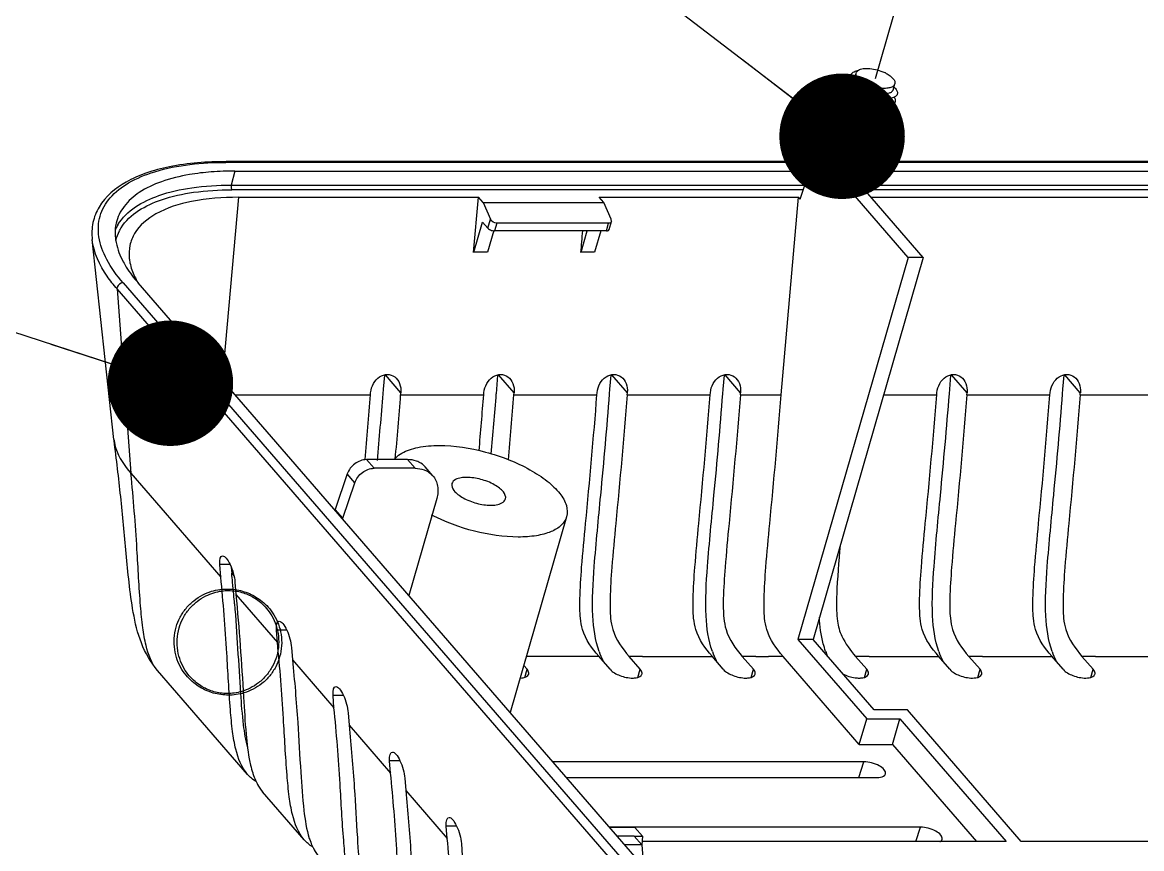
# Model space of a CAD drawing. Header units: millimetres. Extents: x -1 to 407, y -1 to 283.
# Drawn here: x 142.43 to 158.48, y 95.66 to 107.51 of the extents above; entities that cross this region are included whole.
import ezdxf

# ---------------------------------------------------------------- set-up
doc = ezdxf.new("R2010")
doc.units = ezdxf.units.MM
doc.header["$LTSCALE"] = 23.1
doc.linetypes.add('DASHED', pattern=[0.2, 0.1, -0.1])
doc.layers.get('0').update_dxf_attribs({"linetype": 'CONTINUOUS'})
for name, color, linetype in [('002-CHASSIS', 7, 'CONTINUOUS'), ('03_ALL_AXES', 7, 'CONTINUOUS'), ('20_ALL_FEATURES', 7, 'CONTINUOUS')]:
    doc.layers.add(name, color=color, linetype=linetype)
doc.styles.get("Standard").update_dxf_attribs({"font": 'txt', "width": 0.6})
doc.dimstyles.get("Standard").update_dxf_attribs({"dimtxt": 2.5, "dimasz": 1.8, "dimexe": 0.05, "dimexo": 0.0625, "dimtad": 1, "dimzin": 0, "dimdsep": 46, "dimtxsty": 'Standard', "dimcen": 0.09, "dimadec": 0, "dimazin": 0, "dimtol": 1, "dimtp": 0.01, "dimtm": 0.01, "dimtfac": 1, "dimtofl": 0, "dimtmove": 0, "dimatfit": 3, "dimfxl": 1, "dimtolj": 1, "dimtzin": 0, "dimarcsym": 0})

msp = doc.modelspace()

# ---------------------------------------------------------------- linework, layer by layer
at = {"color": 4, "linetype": 'DASHED'}
msp.add_line((154.667, 106.706), (158.419, 119.703), dxfattribs=at)
at = {"color": 6, "linetype": 'Continuous'}
for points, knots in [([(144.639, 98.836), (144.653, 98.885), (144.691, 98.98), (144.777, 99.11), (144.888, 99.219), (145.013, 99.3), (145.141, 99.352), (145.259, 99.378), (145.335, 99.383), (145.371, 99.383)], [0, 0, 0, 0, 0.15477, 0.312314, 0.472509, 0.628884, 0.767614, 0.891041, 1, 1, 1, 1]), ([(144.681, 98.824), (144.696, 98.873), (144.735, 98.97), (144.823, 99.101), (144.934, 99.207), (145.055, 99.284), (145.175, 99.332), (145.286, 99.356), (145.357, 99.361), (145.39, 99.361)], [0, 0, 0, 0, 0.161866, 0.326869, 0.492235, 0.643269, 0.776746, 0.895509, 1, 1, 1, 1]), ([(145.371, 99.383), (145.408, 99.383), (145.482, 99.378), (145.589, 99.355), (145.69, 99.319), (145.785, 99.27), (145.876, 99.205), (145.965, 99.121), (146.046, 99.012), (146.111, 98.879), (146.149, 98.728), (146.156, 98.568), (146.138, 98.46), (146.122, 98.408)], [0, 0, 0, 0, 0.078004, 0.155009, 0.229862, 0.303372, 0.379052, 0.463676, 0.559716, 0.664882, 0.773012, 0.884692, 1, 1, 1, 1]), ([(145.39, 99.361), (145.423, 99.361), (145.488, 99.356), (145.581, 99.337), (145.667, 99.306), (145.751, 99.264), (145.835, 99.207), (145.919, 99.128), (145.999, 99.025), (146.065, 98.895), (146.105, 98.745), (146.114, 98.583), (146.095, 98.474), (146.08, 98.42)], [0, 0, 0, 0, 0.074012, 0.14324, 0.209879, 0.277744, 0.351205, 0.436262, 0.532034, 0.641043, 0.756468, 0.876199, 1, 1, 1, 1]), ([(145.39, 97.861), (145.353, 97.861), (145.279, 97.866), (145.172, 97.889), (145.071, 97.925), (144.976, 97.974), (144.885, 98.039), (144.797, 98.123), (144.715, 98.232), (144.65, 98.365), (144.612, 98.516), (144.605, 98.676), (144.624, 98.784), (144.639, 98.836)], [0, 0, 0, 0, 0.078004, 0.155009, 0.229862, 0.303372, 0.379052, 0.463676, 0.559716, 0.664882, 0.773012, 0.884692, 1, 1, 1, 1]), ([(145.371, 97.883), (145.338, 97.883), (145.273, 97.888), (145.181, 97.907), (145.094, 97.938), (145.01, 97.98), (144.926, 98.037), (144.842, 98.116), (144.762, 98.219), (144.697, 98.349), (144.656, 98.499), (144.647, 98.661), (144.666, 98.77), (144.681, 98.824)], [0, 0, 0, 0, 0.074012, 0.14324, 0.209879, 0.277744, 0.351205, 0.436262, 0.532034, 0.641043, 0.756468, 0.876199, 1, 1, 1, 1]), ([(146.08, 98.42), (146.066, 98.371), (146.026, 98.274), (145.938, 98.143), (145.827, 98.037), (145.706, 97.96), (145.586, 97.912), (145.475, 97.888), (145.404, 97.883), (145.371, 97.883)], [0, 0, 0, 0, 0.161866, 0.326869, 0.492235, 0.643269, 0.776746, 0.895509, 1, 1, 1, 1]), ([(146.122, 98.408), (146.108, 98.359), (146.07, 98.264), (145.984, 98.134), (145.874, 98.025), (145.748, 97.944), (145.621, 97.892), (145.502, 97.866), (145.426, 97.861), (145.39, 97.861)], [0, 0, 0, 0, 0.15477, 0.312314, 0.472509, 0.628884, 0.767614, 0.891041, 1, 1, 1, 1])]:
    msp.add_open_spline(points, degree=3, knots=knots, dxfattribs=at)
at = {"layer": '002-CHASSIS', "color": 7, "linetype": 'Continuous'}
for p, q in [((153.768, 105.512), (145.354, 105.512)), ((145.354, 105.512), (145.372, 105.502)), ((153.764, 105.502), (145.372, 105.502)), ((153.587, 104.974), (153.747, 105.468)), ((153.852, 105.582), (154.069, 105.582)), ((154.131, 105.548), (153.915, 105.548)), ((155.135, 104.139), (153.915, 105.548)), ((155.352, 104.139), (154.131, 105.548)), ((160.264, 105.512), (154.163, 105.512)), ((160.259, 105.502), (154.171, 105.502)), ((145.48, 105.378), (145.428, 105.175)), ((145.48, 105.378), (153.718, 105.378)), ((154.279, 105.378), (160.213, 105.378)), ((145.428, 105.175), (153.652, 105.175)), ((154.455, 105.175), (160.147, 105.175)), ((145.531, 105.001), (145.3, 102.38)), ((153.631, 105.109), (145.438, 105.109)), ((145.531, 105.001), (148.973, 105.001)), ((148.904, 104.208), (148.973, 105.001)), ((149.04, 104.924), (148.973, 105.001)), ((150.706, 105.001), (153.563, 105.001)), ((150.772, 104.924), (150.706, 105.001)), ((153.314, 102.168), (153.563, 105.001)), ((153.587, 104.974), (153.563, 105.001)), ((160.126, 105.109), (154.512, 105.109)), ((154.605, 105.001), (160.059, 105.001)), ((149.04, 104.924), (150.772, 104.924)), ((149.04, 104.924), (149.145, 104.688)), ((150.877, 104.688), (150.772, 104.924)), ((148.907, 104.212), (149.032, 104.645)), ((149.108, 104.558), (149.032, 104.645)), ((149.108, 104.558), (149.145, 104.688)), ((150.847, 104.537), (150.881, 104.655)), ((150.881, 104.655), (150.877, 104.688)), ((149.192, 104.524), (149.102, 104.212)), ((149.236, 104.628), (149.205, 104.52)), ((150.807, 104.52), (149.205, 104.52)), ((150.838, 104.628), (149.236, 104.628)), ((150.444, 104.212), (150.533, 104.52)), ((150.728, 104.52), (150.639, 104.212)), ((150.807, 104.52), (150.838, 104.628)), ((143.746, 101.526), (143.435, 104.394)), ((149.102, 104.212), (148.907, 104.212)), ((150.639, 104.212), (150.444, 104.212)), ((155.135, 104.139), (153.554, 98.661)), ((155.352, 104.139), (153.771, 98.661)), ((155.352, 104.139), (155.135, 104.139)), ((143.791, 103.688), (143.99, 101.043)), ((162.388, 82.213), (143.791, 103.688)), ((143.877, 103.775), (162.475, 82.3)), ((162.689, 82.3), (144.092, 103.775)), ((147.611, 102.249), (147.629, 102.451)), ((147.86, 102.198), (147.639, 102.453)), ((149.235, 102.249), (149.253, 102.451)), ((149.484, 102.198), (149.263, 102.453)), ((150.859, 102.249), (150.876, 102.451)), ((151.108, 102.198), (150.887, 102.453)), ((152.482, 102.249), (152.5, 102.451)), ((152.732, 102.198), (152.511, 102.453)), ((155.73, 102.249), (155.748, 102.451)), ((155.979, 102.198), (155.758, 102.453)), ((157.354, 102.249), (157.372, 102.451)), ((157.603, 102.198), (157.382, 102.453)), ((147.606, 102.183), (147.611, 102.249)), ((149.23, 102.183), (149.235, 102.249)), ((150.854, 102.183), (150.859, 102.249)), ((152.477, 102.183), (152.482, 102.249)), ((155.725, 102.183), (155.73, 102.249)), ((157.349, 102.183), (157.354, 102.249)), ((145.483, 102.168), (147.425, 102.168)), ((147.425, 102.168), (147.427, 102.198)), ((147.858, 102.168), (147.86, 102.198)), ((147.858, 102.168), (149.048, 102.168)), ((149.048, 102.168), (149.051, 102.198)), ((149.481, 102.168), (149.484, 102.198)), ((149.481, 102.168), (150.672, 102.168)), ((150.672, 102.168), (150.675, 102.198)), ((151.105, 102.168), (151.108, 102.198)), ((151.105, 102.168), (152.296, 102.168)), ((152.296, 102.168), (152.299, 102.198)), ((152.729, 102.168), (152.732, 102.198)), ((152.729, 102.168), (153.314, 102.168)), ((154.783, 102.168), (155.544, 102.168)), ((155.544, 102.168), (155.546, 102.198)), ((155.977, 102.168), (155.979, 102.198)), ((155.977, 102.168), (157.167, 102.168)), ((157.167, 102.168), (157.17, 102.198)), ((157.6, 102.168), (157.603, 102.198)), ((157.6, 102.168), (158.791, 102.168)), ((143.746, 101.526), (143.748, 101.512)), ((147.958, 101.239), (147.368, 101.239)), ((147.368, 101.239), (147.476, 101.114)), ((148.066, 101.114), (147.476, 101.114)), ((148.066, 101.114), (147.958, 101.239)), ((148.319, 101.008), (148.211, 101.133)), ((143.99, 101.043), (145.278, 99.555)), ((147.092, 101.033), (146.918, 100.524)), ((147.2, 100.908), (147.092, 101.033)), ((147.027, 100.399), (147.2, 100.908)), ((148.375, 100.681), (147.974, 99.292)), ((146.918, 100.524), (146.907, 100.524)), ((146.918, 100.524), (147.027, 100.399)), ((147.027, 100.399), (147.015, 100.399)), ((150.238, 100.42), (149.427, 97.613)), ((145.411, 99.733), (145.265, 99.733)), ((145.278, 99.555), (145.265, 99.733)), ((145.429, 99.695), (145.435, 99.609)), ((145.435, 99.609), (145.466, 99.573)), ((145.481, 99.483), (145.494, 99.305)), ((145.494, 99.305), (146.09, 98.618)), ((146.223, 98.795), (146.076, 98.795)), ((146.09, 98.618), (146.076, 98.795)), ((146.293, 98.545), (146.306, 98.368)), ((153.771, 98.661), (153.554, 98.661)), ((153.554, 98.661), (154.54, 97.523)), ((154.648, 97.648), (153.771, 98.661)), ((150.699, 98.417), (149.659, 98.417)), ((150.861, 98.231), (150.699, 98.418)), ((151.327, 98.417), (151.132, 98.417)), ((151.294, 98.231), (151.132, 98.417)), ((151.327, 98.417), (152.323, 98.417)), ((152.484, 98.231), (152.322, 98.418)), ((152.951, 98.417), (152.756, 98.417)), ((152.917, 98.231), (152.756, 98.417)), ((153.341, 98.417), (153.13, 98.417)), ((154.434, 97.155), (153.34, 98.417)), ((154.574, 98.417), (154.38, 98.417)), ((154.541, 98.231), (154.38, 98.417)), ((154.574, 98.417), (155.57, 98.417)), ((155.732, 98.231), (155.57, 98.418)), ((156.198, 98.417), (156.003, 98.417)), ((156.165, 98.231), (156.003, 98.417)), ((156.198, 98.417), (157.194, 98.417)), ((157.356, 98.231), (157.194, 98.418)), ((157.822, 98.417), (157.627, 98.417)), ((157.789, 98.231), (157.627, 98.417)), ((157.822, 98.417), (158.818, 98.417)), ((145.662, 96.725), (144.373, 98.213)), ((146.306, 98.368), (146.902, 97.68)), ((149.67, 98.231), (149.622, 98.286)), ((149.637, 98.115), (149.67, 98.231)), ((151.26, 98.115), (151.294, 98.231)), ((152.884, 98.115), (152.917, 98.231)), ((154.508, 98.115), (154.541, 98.231)), ((156.132, 98.115), (156.165, 98.231)), ((157.756, 98.115), (157.789, 98.231)), ((147.035, 97.858), (146.888, 97.858)), ((146.902, 97.68), (146.888, 97.858)), ((147.105, 97.608), (147.118, 97.43)), ((155.123, 97.648), (154.648, 97.648)), ((156.757, 95.761), (155.123, 97.648)), ((147.118, 97.43), (147.714, 96.743)), ((154.434, 97.155), (154.54, 97.523)), ((154.54, 97.523), (155.015, 97.523)), ((154.909, 97.155), (155.015, 97.523)), ((155.015, 97.523), (156.541, 95.761)), ((154.434, 97.155), (154.909, 97.155)), ((154.909, 97.155), (156.116, 95.761)), ((147.847, 96.92), (147.7, 96.92)), ((147.714, 96.743), (147.7, 96.92)), ((154.498, 96.905), (150.041, 96.905)), ((154.426, 96.681), (154.498, 96.905)), ((147.917, 96.67), (147.93, 96.493)), ((150.235, 96.681), (154.692, 96.681)), ((146.474, 95.788), (145.878, 96.475)), ((147.93, 96.493), (148.526, 95.805)), ((148.659, 95.983), (148.512, 95.983)), ((148.526, 95.805), (148.512, 95.983)), ((155.31, 95.967), (150.853, 95.967)), ((155.243, 95.761), (155.31, 95.967)), ((151.216, 95.962), (150.857, 95.962)), ((151.208, 95.837), (150.966, 95.837)), ((151.208, 95.837), (151.325, 95.837)), ((151.208, 95.837), (151.316, 95.712)), ((151.325, 95.837), (151.216, 95.962)), ((151.325, 95.837), (151.317, 95.712)), ((148.729, 95.733), (148.742, 95.555)), ((151.316, 95.712), (151.074, 95.712)), ((156.541, 95.761), (151.316, 95.761)), ((151.316, 95.712), (151.34, 95.406)), ((162.561, 95.761), (156.757, 95.761))]:
    msp.add_line(p, q, dxfattribs=at)
for centre, radius, start, end in [((145.372, 100.386), 5.116, 89.9999, 90.213), ((144.451, 104.492), 0.687, 181.6924, 184.253), ((144.334, 104.291), 0.616, 152.7358, 157.288), ((144.354, 104.242), 0.599, 152.6722, 166.8538), ((144.351, 104.283), 0.635, 149.4732, 152.7355), ((144.383, 104.228), 0.631, 147.7407, 152.6648), ((22.847, 115.382), 128.083, 354.99503, 355.13537), ((145.078, 104.351), 1.143, 205.1894, 209.8699), ((76.087, 107.65), 71.548, 354.86027, 355.60554), ((75.395, 107.807), 72.429, 354.78521, 355.54683), ((78.829, 107.458), 69.231, 354.85098, 355.61792), ((79.094, 107.537), 70.16, 354.95327, 355.61149), ((78.458, 107.687), 70.985, 354.85481, 355.55319), ((80.393, 107.462), 69.291, 354.84391, 355.6178), ((121.468, 97.183), 24.09, 5.4721, 5.7801), ((120.918, 97.13), 24.642, 5.0577, 5.4714), ((120.056, 97.054), 25.508, 4.7635, 5.0579), ((151.948, 98.925), 1.32, 199.3956, 205.3877), ((153.572, 98.925), 1.32, 199.3956, 205.3877), ((155.195, 98.925), 1.319, 199.3897, 202.5131), ((156.819, 98.925), 1.32, 199.3956, 205.3877), ((158.443, 98.925), 1.32, 199.3956, 205.3877), ((146.87, 97.104), 1.189, 197.5998, 198.0106)]:
    msp.add_arc(centre, radius, start, end, dxfattribs=at)
at = {"layer": '002-CHASSIS', "color": 7, "linetype": 'Continuous', "extrusion": (0, 0, -1)}
for centre, major_axis, ratio, start_param, end_param in [((149.21, 104.688), (-0.0646, 0.0416), 0.650496, -2.351476, -0.78068), ((150.812, 104.688), (-0.0646, 0.0416), 0.650496, 2.948734, 3.931709), ((147.644, 102.198), (0.068, 0.256), 0.807488, 4.501607, 7.6432), ((149.268, 102.198), (0.068, 0.256), 0.807488, 4.501607, 7.6432), ((150.891, 102.198), (0.068, 0.256), 0.807488, 4.501607, 7.6432), ((152.515, 102.198), (0.068, 0.256), 0.807488, 4.501607, 7.6432), ((155.763, 102.198), (0.068, 0.256), 0.807488, 4.501607, 7.6432), ((157.387, 102.198), (0.068, 0.256), 0.807488, 4.501607, 7.6432), ((145.373, 99.608), (-0.076, 0.249), 0.315993, -0.950774, 2.190819), ((146.185, 98.67), (-0.076, 0.249), 0.315993, -0.950774, 2.190819), ((146.997, 97.733), (-0.076, 0.249), 0.315993, -0.950774, 2.190819), ((147.808, 96.795), (-0.076, 0.249), 0.315993, -0.950774, 2.190819), ((148.62, 95.858), (-0.076, 0.249), 0.315993, -0.950774, 2.190819)]:
    msp.add_ellipse(centre, major_axis=major_axis, ratio=ratio, start_param=start_param, end_param=end_param, dxfattribs=at)
at = {"layer": '002-CHASSIS', "color": 7, "linetype": 'Continuous'}
for points, knots in [([(145.354, 105.512), (145.082, 105.512), (144.692, 105.484), (144.214, 105.358), (143.85, 105.201), (143.559, 104.958), (143.432, 104.639), (143.426, 104.475), (143.435, 104.394)], [0, 0, 0, 0, 0.327347, 0.468329, 0.593812, 0.805236, 0.901836, 1, 1, 1, 1]), ([(143.877, 103.775), (143.788, 103.878), (143.639, 104.082), (143.513, 104.415), (143.525, 104.738), (143.686, 105.018), (143.968, 105.233), (144.522, 105.456), (145.01, 105.501), (145.353, 105.502)], [0, 0, 0, 0, 0.130809, 0.240006, 0.335388, 0.430674, 0.539594, 0.670076, 1, 1, 1, 1]), ([(153.747, 105.468), (153.752, 105.484), (153.771, 105.532), (153.816, 105.582), (153.852, 105.582)], [0, 0, 0, 0, 0.322915, 1, 1, 1, 1]), ([(153.852, 105.582), (153.858, 105.582), (153.882, 105.579), (153.902, 105.562), (153.915, 105.548)], [0, 0, 0, 0, 0.227738, 1, 1, 1, 1]), ([(154.131, 105.548), (154.127, 105.554), (154.11, 105.571), (154.086, 105.582), (154.069, 105.582)], [0, 0, 0, 0, 0.284791, 1, 1, 1, 1]), ([(145.48, 105.378), (145.367, 105.378), (145.15, 105.37), (144.796, 105.328), (144.444, 105.244), (144.118, 105.094), (143.884, 104.891), (143.799, 104.716), (143.779, 104.63)], [0, 0, 0, 0, 0.170536, 0.328523, 0.538799, 0.716692, 0.866428, 1, 1, 1, 1]), ([(143.804, 104.605), (143.926, 104.812), (144.313, 105.031), (144.886, 105.153), (145.239, 105.175), (145.428, 105.175)], [0, 0, 0, 0, 0.406362, 0.680493, 1, 1, 1, 1]), ([(145.428, 105.175), (145.424, 105.157), (145.424, 105.133), (145.435, 105.112), (145.438, 105.109)], [0, 0, 0, 0, 0.790261, 1, 1, 1, 1]), ([(143.849, 104.564), (143.974, 104.763), (144.353, 104.971), (144.911, 105.088), (145.255, 105.109), (145.438, 105.109)], [0, 0, 0, 0, 0.408086, 0.681878, 1, 1, 1, 1]), ([(145.531, 105.001), (145.306, 105.001), (144.9, 104.97), (144.375, 104.812), (144.064, 104.561), (143.965, 104.312), (143.96, 104.186), (143.967, 104.124)], [0, 0, 0, 0, 0.337021, 0.606922, 0.814187, 0.90623, 1, 1, 1, 1]), ([(150.807, 104.52), (150.812, 104.52), (150.826, 104.521), (150.844, 104.528), (150.847, 104.537)], [0, 0, 0, 0, 0.335684, 1, 1, 1, 1]), ([(143.791, 103.688), (143.74, 103.745), (143.577, 103.953), (143.455, 104.206), (143.435, 104.394)], [0, 0, 0, 0, 0.287912, 1, 1, 1, 1]), ([(143.766, 104.441), (143.768, 104.411), (143.786, 104.284), (143.834, 104.161), (143.881, 104.074)], [0, 0, 0, 0, 0.232254, 1, 1, 1, 1]), ([(143.881, 104.074), (143.895, 104.049), (143.956, 103.943), (144.03, 103.846), (144.092, 103.775)], [0, 0, 0, 0, 0.234452, 1, 1, 1, 1]), ([(143.967, 104.124), (143.969, 104.103), (143.983, 104.013), (144.014, 103.927), (144.043, 103.864)], [0, 0, 0, 0, 0.236175, 1, 1, 1, 1]), ([(150.699, 98.418), (150.602, 98.531), (150.475, 98.705), (150.426, 99.002), (150.425, 99.301), (150.455, 99.755), (150.548, 100.728), (150.625, 101.552), (150.672, 102.168)], [0, 0, 0, 0, 0.11716, 0.160316, 0.233683, 0.351573, 0.516156, 1, 1, 1, 1]), ([(150.703, 98.487), (150.646, 98.65), (150.591, 99.062), (150.637, 99.813), (150.742, 100.873), (150.816, 101.699), (150.854, 102.183)], [0, 0, 0, 0, 0.139199, 0.3305, 0.607487, 1, 1, 1, 1]), ([(151.105, 102.168), (151.058, 101.552), (150.981, 100.728), (150.888, 99.754), (150.858, 99.301), (150.859, 99.001), (150.908, 98.705), (151.035, 98.531), (151.132, 98.417)], [0, 0, 0, 0, 0.483858, 0.648424, 0.766282, 0.839608, 0.882748, 1, 1, 1, 1]), ([(152.322, 98.418), (152.226, 98.531), (152.099, 98.705), (152.049, 99.002), (152.049, 99.301), (152.079, 99.755), (152.171, 100.728), (152.249, 101.552), (152.296, 102.168)], [0, 0, 0, 0, 0.11716, 0.160316, 0.233683, 0.351573, 0.516156, 1, 1, 1, 1]), ([(152.327, 98.487), (152.27, 98.65), (152.214, 99.062), (152.261, 99.813), (152.365, 100.873), (152.44, 101.699), (152.477, 102.183)], [0, 0, 0, 0, 0.139199, 0.3305, 0.607487, 1, 1, 1, 1]), ([(152.729, 102.168), (152.682, 101.552), (152.604, 100.728), (152.512, 99.754), (152.482, 99.301), (152.482, 99.001), (152.532, 98.705), (152.659, 98.531), (152.756, 98.417)], [0, 0, 0, 0, 0.483858, 0.648424, 0.766282, 0.839608, 0.882748, 1, 1, 1, 1]), ([(153.34, 98.417), (153.243, 98.531), (153.116, 98.705), (153.067, 99.002), (153.067, 99.301), (153.096, 99.755), (153.189, 100.728), (153.266, 101.552), (153.314, 102.168)], [0, 0, 0, 0, 0.117174, 0.160328, 0.233689, 0.351574, 0.516154, 1, 1, 1, 1]), ([(155.57, 98.418), (155.473, 98.531), (155.346, 98.705), (155.297, 99.002), (155.297, 99.301), (155.326, 99.755), (155.419, 100.728), (155.497, 101.552), (155.544, 102.168)], [0, 0, 0, 0, 0.11716, 0.160316, 0.233683, 0.351573, 0.516156, 1, 1, 1, 1]), ([(155.575, 98.487), (155.518, 98.65), (155.462, 99.062), (155.508, 99.813), (155.613, 100.873), (155.687, 101.699), (155.725, 102.183)], [0, 0, 0, 0, 0.139199, 0.3305, 0.607487, 1, 1, 1, 1]), ([(155.977, 102.168), (155.93, 101.552), (155.852, 100.728), (155.759, 99.754), (155.73, 99.301), (155.73, 99.001), (155.78, 98.705), (155.907, 98.531), (156.003, 98.417)], [0, 0, 0, 0, 0.483858, 0.648424, 0.766282, 0.839608, 0.882748, 1, 1, 1, 1]), ([(157.194, 98.418), (157.097, 98.531), (156.97, 98.705), (156.921, 99.002), (156.921, 99.301), (156.95, 99.755), (157.043, 100.728), (157.12, 101.552), (157.167, 102.168)], [0, 0, 0, 0, 0.11716, 0.160316, 0.233683, 0.351573, 0.516156, 1, 1, 1, 1]), ([(157.199, 98.487), (157.141, 98.65), (157.086, 99.062), (157.132, 99.813), (157.237, 100.873), (157.311, 101.699), (157.349, 102.183)], [0, 0, 0, 0, 0.139199, 0.3305, 0.607487, 1, 1, 1, 1]), ([(157.6, 102.168), (157.553, 101.552), (157.476, 100.728), (157.383, 99.754), (157.354, 99.301), (157.354, 99.001), (157.403, 98.705), (157.53, 98.531), (157.627, 98.417)], [0, 0, 0, 0, 0.483858, 0.648424, 0.766282, 0.839608, 0.882748, 1, 1, 1, 1]), ([(144.373, 98.213), (144.273, 98.329), (144.12, 98.601), (144.018, 99.04), (143.962, 99.472), (143.909, 100.026), (143.848, 100.706), (143.784, 101.245), (143.748, 101.512)], [0, 0, 0, 0, 0.135449, 0.269292, 0.396688, 0.520216, 0.761853, 1, 1, 1, 1]), ([(143.748, 101.512), (143.753, 101.474), (143.795, 101.3), (143.899, 101.148), (143.99, 101.043)], [0, 0, 0, 0, 0.218301, 1, 1, 1, 1]), ([(147.874, 101.331), (147.945, 101.372), (148.123, 101.427), (148.307, 101.441), (148.408, 101.441)], [0, 0, 0, 0, 0.443821, 1, 1, 1, 1]), ([(148.408, 101.441), (148.632, 101.441), (148.974, 101.387), (149.405, 101.246), (149.704, 101.106), (149.953, 100.945), (150.136, 100.773), (150.244, 100.597), (150.252, 100.471), (150.238, 100.42)], [0, 0, 0, 0, 0.296355, 0.451721, 0.599656, 0.731973, 0.842664, 0.929922, 1, 1, 1, 1]), ([(147.766, 101.242), (147.773, 101.25), (147.804, 101.285), (147.843, 101.313), (147.874, 101.331)], [0, 0, 0, 0, 0.233925, 1, 1, 1, 1]), ([(147.368, 101.239), (147.309, 101.239), (147.189, 101.191), (147.112, 101.091), (147.092, 101.033)], [0, 0, 0, 0, 0.492185, 1, 1, 1, 1]), ([(147.2, 100.908), (147.22, 100.966), (147.298, 101.066), (147.417, 101.114), (147.476, 101.114)], [0, 0, 0, 0, 0.507815, 1, 1, 1, 1]), ([(148.12, 101.203), (148.108, 101.209), (148.057, 101.23), (148, 101.239), (147.958, 101.239)], [0, 0, 0, 0, 0.240707, 1, 1, 1, 1]), ([(144.373, 98.213), (144.287, 98.313), (144.207, 98.528), (144.155, 98.845), (144.112, 99.306), (144.076, 100.045), (144.026, 100.68), (143.99, 101.043)], [0, 0, 0, 0, 0.137772, 0.228007, 0.336983, 0.619515, 1, 1, 1, 1]), ([(148.319, 101.008), (148.355, 100.967), (148.404, 100.856), (148.391, 100.738), (148.375, 100.681)], [0, 0, 0, 0, 0.473464, 1, 1, 1, 1]), ([(148.804, 100.984), (148.777, 100.984), (148.703, 100.981), (148.607, 100.945), (148.592, 100.895)], [0, 0, 0, 0, 0.336806, 1, 1, 1, 1]), ([(149.361, 100.674), (149.371, 100.707), (149.341, 100.773), (149.274, 100.833), (149.168, 100.902), (149.01, 100.962), (148.872, 100.984), (148.804, 100.984)], [0, 0, 0, 0, 0.153752, 0.264999, 0.397975, 0.702161, 1, 1, 1, 1]), ([(148.592, 100.895), (148.583, 100.861), (148.613, 100.796), (148.679, 100.736), (148.785, 100.667), (148.944, 100.606), (149.082, 100.584), (149.15, 100.584)], [0, 0, 0, 0, 0.153752, 0.264999, 0.397975, 0.702161, 1, 1, 1, 1]), ([(149.15, 100.584), (149.176, 100.584), (149.251, 100.588), (149.347, 100.624), (149.361, 100.674)], [0, 0, 0, 0, 0.336806, 1, 1, 1, 1]), ([(149.545, 100.128), (149.333, 100.128), (148.903, 100.193), (148.495, 100.343), (148.301, 100.444)], [0, 0, 0, 0, 0.492086, 1, 1, 1, 1]), ([(150.238, 100.42), (150.224, 100.374), (150.162, 100.282), (150.004, 100.192), (149.791, 100.138), (149.632, 100.128), (149.545, 100.128)], [0, 0, 0, 0, 0.180693, 0.399495, 0.67305, 1, 1, 1, 1]), ([(154.16, 100.011), (154.139, 99.776), (154.111, 99.463), (154.106, 99.098), (154.116, 98.934), (154.141, 98.81), (154.21, 98.631), (154.304, 98.506), (154.38, 98.417)], [0, 0, 0, 0, 0.426408, 0.564064, 0.656609, 0.722366, 0.790718, 1, 1, 1, 1]), ([(145.662, 96.725), (145.575, 96.825), (145.495, 97.04), (145.443, 97.357), (145.4, 97.818), (145.364, 98.558), (145.315, 99.192), (145.278, 99.555)], [0, 0, 0, 0, 0.137752, 0.227974, 0.336941, 0.619477, 1, 1, 1, 1]), ([(145.494, 99.305), (145.544, 98.815), (145.586, 98.147), (145.634, 97.343), (145.669, 97.032), (145.697, 96.899)], [0, 0, 0, 0, 0.61211, 0.830872, 1, 1, 1, 1]), ([(145.475, 99.172), (145.511, 98.743), (145.539, 98.163), (145.591, 97.473), (145.632, 97.213), (145.663, 97.105)], [0, 0, 0, 0, 0.621153, 0.838281, 1, 1, 1, 1]), ([(153.951, 98.487), (153.938, 98.524), (153.889, 98.684), (153.869, 98.853), (153.862, 98.981)], [0, 0, 0, 0, 0.231929, 1, 1, 1, 1]), ([(146.474, 95.788), (146.387, 95.888), (146.307, 96.103), (146.255, 96.42), (146.212, 96.881), (146.176, 97.62), (146.127, 98.255), (146.09, 98.618)], [0, 0, 0, 0, 0.137752, 0.227974, 0.336941, 0.619477, 1, 1, 1, 1]), ([(146.306, 98.368), (146.337, 98.069), (146.38, 97.531), (146.421, 96.81), (146.458, 96.254), (146.507, 95.937), (146.548, 95.807)], [0, 0, 0, 0, 0.350213, 0.628014, 0.84152, 1, 1, 1, 1]), ([(149.694, 98.161), (149.695, 98.166), (149.698, 98.192), (149.683, 98.216), (149.67, 98.231)], [0, 0, 0, 0, 0.213826, 1, 1, 1, 1]), ([(150.861, 98.231), (150.897, 98.189), (151.006, 98.132), (151.123, 98.106), (151.185, 98.106)], [0, 0, 0, 0, 0.46771, 1, 1, 1, 1]), ([(151.317, 98.161), (151.319, 98.166), (151.322, 98.192), (151.307, 98.216), (151.294, 98.231)], [0, 0, 0, 0, 0.213826, 1, 1, 1, 1]), ([(152.484, 98.231), (152.521, 98.189), (152.63, 98.132), (152.746, 98.106), (152.809, 98.106)], [0, 0, 0, 0, 0.46771, 1, 1, 1, 1]), ([(152.941, 98.161), (152.943, 98.166), (152.945, 98.192), (152.93, 98.216), (152.917, 98.231)], [0, 0, 0, 0, 0.213826, 1, 1, 1, 1]), ([(154.565, 98.161), (154.566, 98.166), (154.569, 98.192), (154.554, 98.216), (154.541, 98.231)], [0, 0, 0, 0, 0.213826, 1, 1, 1, 1]), ([(155.732, 98.231), (155.768, 98.189), (155.878, 98.132), (155.994, 98.106), (156.057, 98.106)], [0, 0, 0, 0, 0.46771, 1, 1, 1, 1]), ([(156.189, 98.161), (156.19, 98.166), (156.193, 98.192), (156.178, 98.216), (156.165, 98.231)], [0, 0, 0, 0, 0.213826, 1, 1, 1, 1]), ([(157.356, 98.231), (157.392, 98.189), (157.501, 98.132), (157.618, 98.106), (157.681, 98.106)], [0, 0, 0, 0, 0.46771, 1, 1, 1, 1]), ([(157.813, 98.161), (157.814, 98.166), (157.817, 98.192), (157.802, 98.216), (157.789, 98.231)], [0, 0, 0, 0, 0.213826, 1, 1, 1, 1]), ([(149.571, 98.106), (149.586, 98.106), (149.63, 98.109), (149.685, 98.132), (149.694, 98.161)], [0, 0, 0, 0, 0.334543, 1, 1, 1, 1]), ([(151.185, 98.106), (151.202, 98.106), (151.248, 98.108), (151.308, 98.13), (151.317, 98.161)], [0, 0, 0, 0, 0.336539, 1, 1, 1, 1]), ([(152.809, 98.106), (152.826, 98.106), (152.872, 98.108), (152.932, 98.13), (152.941, 98.161)], [0, 0, 0, 0, 0.336539, 1, 1, 1, 1]), ([(154.197, 98.165), (154.252, 98.137), (154.332, 98.112), (154.414, 98.106), (154.433, 98.106)], [0, 0, 0, 0, 0.762095, 1, 1, 1, 1]), ([(154.433, 98.106), (154.45, 98.106), (154.496, 98.108), (154.556, 98.13), (154.565, 98.161)], [0, 0, 0, 0, 0.336539, 1, 1, 1, 1]), ([(156.057, 98.106), (156.073, 98.106), (156.12, 98.108), (156.18, 98.13), (156.189, 98.161)], [0, 0, 0, 0, 0.336539, 1, 1, 1, 1]), ([(157.681, 98.106), (157.697, 98.106), (157.744, 98.108), (157.803, 98.13), (157.813, 98.161)], [0, 0, 0, 0, 0.336539, 1, 1, 1, 1]), ([(147.285, 94.85), (147.199, 94.95), (147.119, 95.165), (147.067, 95.482), (147.024, 95.943), (146.988, 96.683), (146.938, 97.317), (146.902, 97.68)], [0, 0, 0, 0, 0.137752, 0.227974, 0.336941, 0.619477, 1, 1, 1, 1]), ([(147.118, 97.43), (147.149, 97.131), (147.192, 96.594), (147.232, 95.873), (147.27, 95.317), (147.319, 94.999), (147.36, 94.87)], [0, 0, 0, 0, 0.350213, 0.628014, 0.84152, 1, 1, 1, 1]), ([(145.697, 96.899), (145.7, 96.885), (145.711, 96.833), (145.725, 96.782), (145.737, 96.745)], [0, 0, 0, 0, 0.262468, 1, 1, 1, 1]), ([(154.811, 96.733), (154.815, 96.753), (154.788, 96.805), (154.714, 96.853), (154.613, 96.893), (154.536, 96.905), (154.498, 96.905)], [0, 0, 0, 0, 0.155823, 0.40022, 0.703529, 1, 1, 1, 1]), ([(145.739, 96.737), (145.742, 96.726), (145.756, 96.688), (145.771, 96.65), (145.784, 96.622)], [0, 0, 0, 0, 0.259832, 1, 1, 1, 1]), ([(145.784, 96.622), (145.791, 96.608), (145.817, 96.557), (145.85, 96.508), (145.878, 96.475)], [0, 0, 0, 0, 0.260571, 1, 1, 1, 1]), ([(148.097, 93.913), (148.011, 94.013), (147.931, 94.228), (147.879, 94.545), (147.836, 95.006), (147.8, 95.745), (147.75, 96.38), (147.714, 96.743)], [0, 0, 0, 0, 0.137752, 0.227974, 0.336941, 0.619477, 1, 1, 1, 1]), ([(154.692, 96.681), (154.707, 96.681), (154.749, 96.683), (154.804, 96.705), (154.811, 96.733)], [0, 0, 0, 0, 0.339168, 1, 1, 1, 1]), ([(147.93, 96.493), (147.96, 96.194), (148.004, 95.656), (148.044, 94.935), (148.081, 94.379), (148.131, 94.062), (148.172, 93.932)], [0, 0, 0, 0, 0.350213, 0.628014, 0.84152, 1, 1, 1, 1]), ([(155.623, 95.796), (155.627, 95.815), (155.6, 95.867), (155.525, 95.916), (155.425, 95.956), (155.348, 95.967), (155.31, 95.967)], [0, 0, 0, 0, 0.155823, 0.40022, 0.703529, 1, 1, 1, 1]), ([(146.548, 95.807), (146.552, 95.796), (146.566, 95.755), (146.582, 95.714), (146.596, 95.685)], [0, 0, 0, 0, 0.260548, 1, 1, 1, 1]), ([(146.596, 95.685), (146.603, 95.671), (146.629, 95.619), (146.662, 95.57), (146.69, 95.538)], [0, 0, 0, 0, 0.260571, 1, 1, 1, 1]), ([(148.909, 92.975), (148.823, 93.075), (148.743, 93.29), (148.691, 93.607), (148.648, 94.068), (148.612, 94.808), (148.562, 95.442), (148.526, 95.805)], [0, 0, 0, 0, 0.137752, 0.227974, 0.336941, 0.619477, 1, 1, 1, 1]), ([(155.59, 95.76), (155.594, 95.762), (155.609, 95.77), (155.62, 95.784), (155.623, 95.796)], [0, 0, 0, 0, 0.288467, 1, 1, 1, 1])]:
    msp.add_open_spline(points, degree=3, knots=knots, dxfattribs=at)
for points in [[(143.779, 104.63), (143.767, 104.579), (143.763, 104.525), (143.764, 104.472)], [(149.108, 104.558), (149.114, 104.55), (149.123, 104.544), (149.133, 104.539)], [(149.133, 104.539), (149.151, 104.529), (149.171, 104.523), (149.192, 104.521)], [(149.192, 104.521), (149.196, 104.52), (149.201, 104.52), (149.205, 104.52)], [(143.793, 103.71), (143.791, 103.703), (143.789, 103.695), (143.792, 103.689)], [(143.877, 103.775), (143.841, 103.775), (143.803, 103.744), (143.793, 103.71)], [(148.066, 101.114), (148.11, 101.114), (148.154, 101.107), (148.195, 101.092)], [(148.211, 101.133), (148.186, 101.162), (148.155, 101.186), (148.12, 101.203)], [(148.195, 101.092), (148.242, 101.075), (148.286, 101.046), (148.319, 101.008)], [(152.951, 98.417), (153.01, 98.417), (153.07, 98.418), (153.13, 98.417)], [(145.784, 96.621), (145.738, 96.649), (145.697, 96.685), (145.662, 96.725)], [(146.596, 95.683), (146.55, 95.712), (146.509, 95.747), (146.474, 95.788)]]:
    msp.add_open_spline(points, degree=3, dxfattribs=at)
at = {"layer": '03_ALL_AXES', "color": 7, "linetype": 'Continuous'}
for p, q in [((154.382, 106.753), (154.391, 106.786)), ((154.918, 106.539), (154.944, 106.627)), ((154.066, 106.131), (154.144, 106.143)), ((153.865, 106), (153.868, 106.011)), ((154.87, 105.899), (154.823, 105.94)), ((154.97, 105.681), (154.973, 105.692))]:
    msp.add_line(p, q, dxfattribs=at)
for centre, start, end in [((153.972, 105.981), 163.9058, 169.8421), ((154.869, 105.722), 337.956, 343.8898)]:
    msp.add_arc(centre, 0.108, start, end, dxfattribs=at)
for points, knots in [([(153.868, 106.011), (153.87, 106.018), (153.876, 106.033), (153.891, 106.054), (153.909, 106.072), (153.942, 106.095), (153.995, 106.117), (154.041, 106.127), (154.066, 106.131)], [0, 0, 0, 0, 0.096972, 0.197567, 0.304922, 0.421415, 0.687008, 1, 1, 1, 1]), ([(153.919, 105.84), (153.908, 105.853), (153.888, 105.88), (153.868, 105.921), (153.859, 105.962), (153.861, 105.988), (153.865, 106)], [0, 0, 0, 0, 0.298827, 0.55948, 0.788838, 1, 1, 1, 1]), ([(153.922, 105.851), (153.912, 105.863), (153.893, 105.888), (153.873, 105.926), (153.863, 105.964), (153.863, 105.988), (153.865, 106)], [0, 0, 0, 0, 0.296176, 0.5573, 0.788577, 1, 1, 1, 1]), ([(153.919, 105.84), (153.933, 105.824), (153.966, 105.792), (154.024, 105.748), (154.091, 105.706), (154.194, 105.654), (154.334, 105.601), (154.48, 105.568), (154.596, 105.554), (154.677, 105.552), (154.751, 105.556), (154.817, 105.568), (154.874, 105.586), (154.92, 105.611), (154.953, 105.642), (154.966, 105.668), (154.97, 105.681)], [0, 0, 0, 0, 0.055414, 0.117564, 0.185636, 0.258476, 0.412694, 0.567925, 0.641993, 0.711707, 0.775835, 0.833438, 0.884013, 0.927694, 0.965571, 1, 1, 1, 1]), ([(153.922, 105.851), (153.936, 105.835), (153.969, 105.804), (154.025, 105.76), (154.09, 105.719), (154.191, 105.667), (154.328, 105.615), (154.471, 105.581), (154.585, 105.566), (154.666, 105.562), (154.741, 105.566), (154.807, 105.575), (154.865, 105.592), (154.913, 105.615), (154.948, 105.644), (154.964, 105.669), (154.969, 105.681)], [0, 0, 0, 0, 0.054901, 0.116376, 0.183656, 0.255648, 0.408287, 0.562578, 0.636569, 0.70653, 0.771241, 0.829743, 0.881456, 0.926353, 0.965224, 1, 1, 1, 1]), ([(154.87, 105.899), (154.874, 105.895), (154.891, 105.88), (154.907, 105.864), (154.918, 105.851)], [0, 0, 0, 0, 0.262448, 1, 1, 1, 1]), ([(154.973, 105.692), (154.976, 105.703), (154.979, 105.73), (154.97, 105.77), (154.95, 105.812), (154.93, 105.838), (154.918, 105.851)], [0, 0, 0, 0, 0.211162, 0.44052, 0.701173, 1, 1, 1, 1])]:
    msp.add_open_spline(points, degree=3, knots=knots, dxfattribs=at)
at = {"layer": '20_ALL_FEATURES', "color": 7, "linetype": 'Continuous'}
for p, q in [((154.441, 106.402), (154.405, 106.425)), ((154.473, 106.51), (154.436, 106.533)), ((154.797, 106.416), (154.78, 106.416)), ((154.824, 106.416), (154.797, 106.416)), ((154.41, 106.293), (154.374, 106.317)), ((154.45, 106.27), (154.41, 106.293)), ((154.792, 106.308), (154.749, 106.308)), ((154.348, 106.077), (154.311, 106.1)), ((154.379, 106.185), (154.343, 106.208)), ((154.73, 106.092), (154.687, 106.091)), ((154.761, 106.2), (154.718, 106.2)), ((154.281, 105.992), (154.28, 105.992)), ((154.316, 105.969), (154.283, 105.99)), ((154.699, 105.983), (154.655, 105.983)), ((154.667, 105.875), (154.624, 105.875))]:
    msp.add_line(p, q, dxfattribs=at)
for centre, radius, start, end in [((154.563, 106.296), 0.546, 61.92, 64.8037), ((154.546, 106.71), 0.314, 222.3151, 223.022), ((154.266, 106.177), 0.127, 195.2757, 198.9208), ((154.477, 106.409), 0.348, 223.1478, 226.4386), ((154.666, 106.338), 0.463, 270.2202, 270.7327)]:
    msp.add_arc(centre, radius, start, end, dxfattribs=at)
for points, knots in [([(154.302, 106.677), (154.299, 106.685), (154.295, 106.701), (154.295, 106.726), (154.302, 106.749), (154.316, 106.77), (154.335, 106.788), (154.37, 106.809), (154.401, 106.819), (154.423, 106.824)], [0, 0, 0, 0, 0.117607, 0.226711, 0.332955, 0.44263, 0.561257, 0.692679, 1, 1, 1, 1]), ([(154.382, 106.753), (154.38, 106.747), (154.378, 106.733), (154.379, 106.72), (154.381, 106.713)], [0, 0, 0, 0, 0.486435, 1, 1, 1, 1]), ([(154.408, 106.719), (154.404, 106.725), (154.397, 106.736), (154.391, 106.753), (154.388, 106.77), (154.39, 106.781), (154.391, 106.786)], [0, 0, 0, 0, 0.289387, 0.547295, 0.780546, 1, 1, 1, 1]), ([(154.391, 106.786), (154.393, 106.794), (154.402, 106.809), (154.415, 106.819), (154.423, 106.824)], [0, 0, 0, 0, 0.468973, 1, 1, 1, 1]), ([(154.919, 106.593), (154.912, 106.588), (154.898, 106.58), (154.873, 106.571), (154.844, 106.566), (154.798, 106.561), (154.735, 106.564), (154.656, 106.579), (154.579, 106.603), (154.508, 106.636), (154.457, 106.669), (154.426, 106.697), (154.413, 106.712), (154.408, 106.719)], [0, 0, 0, 0, 0.041381, 0.088704, 0.142152, 0.201418, 0.334453, 0.48023, 0.629082, 0.770925, 0.89665, 0.951372, 1, 1, 1, 1]), ([(154.423, 106.824), (154.432, 106.83), (154.454, 106.84), (154.493, 106.848), (154.538, 106.851), (154.605, 106.848), (154.694, 106.831), (154.762, 106.806), (154.796, 106.791)], [0, 0, 0, 0, 0.085987, 0.18776, 0.304487, 0.433752, 0.715369, 1, 1, 1, 1]), ([(154.82, 106.778), (154.839, 106.768), (154.874, 106.747), (154.904, 106.72), (154.916, 106.706)], [0, 0, 0, 0, 0.540854, 1, 1, 1, 1]), ([(154.239, 106.46), (154.236, 106.47), (154.231, 106.49), (154.234, 106.52), (154.248, 106.547), (154.262, 106.562), (154.27, 106.569)], [0, 0, 0, 0, 0.260033, 0.499994, 0.739958, 1, 1, 1, 1]), ([(154.27, 106.568), (154.267, 106.578), (154.263, 106.598), (154.266, 106.628), (154.279, 106.656), (154.293, 106.67), (154.302, 106.677)], [0, 0, 0, 0, 0.260022, 0.500003, 0.739982, 1, 1, 1, 1]), ([(154.314, 106.499), (154.304, 106.51), (154.287, 106.532), (154.274, 106.556), (154.27, 106.568)], [0, 0, 0, 0, 0.534885, 1, 1, 1, 1]), ([(154.348, 106.604), (154.337, 106.616), (154.319, 106.638), (154.306, 106.664), (154.302, 106.677)], [0, 0, 0, 0, 0.536253, 1, 1, 1, 1]), ([(154.436, 106.533), (154.42, 106.544), (154.388, 106.566), (154.36, 106.591), (154.348, 106.604)], [0, 0, 0, 0, 0.525584, 1, 1, 1, 1]), ([(154.35, 106.602), (154.351, 106.598), (154.357, 106.581), (154.366, 106.566), (154.375, 106.555)], [0, 0, 0, 0, 0.229427, 1, 1, 1, 1]), ([(154.381, 106.713), (154.385, 106.696), (154.399, 106.67), (154.424, 106.64), (154.441, 106.625), (154.449, 106.618)], [0, 0, 0, 0, 0.4444, 0.708544, 1, 1, 1, 1]), ([(154.449, 106.618), (154.464, 106.606), (154.495, 106.583), (154.547, 106.554), (154.603, 106.53), (154.662, 106.511), (154.72, 106.498), (154.775, 106.491), (154.824, 106.491), (154.854, 106.495), (154.867, 106.499)], [0, 0, 0, 0, 0.12414, 0.258451, 0.398253, 0.538302, 0.673211, 0.797864, 0.907847, 1, 1, 1, 1]), ([(154.916, 106.706), (154.922, 106.7), (154.932, 106.687), (154.942, 106.666), (154.947, 106.646), (154.945, 106.633), (154.944, 106.627)], [0, 0, 0, 0, 0.298808, 0.559491, 0.788834, 1, 1, 1, 1]), ([(154.944, 106.627), (154.942, 106.62), (154.935, 106.607), (154.925, 106.597), (154.919, 106.593)], [0, 0, 0, 0, 0.476, 1, 1, 1, 1]), ([(154.932, 106.582), (154.939, 106.575), (154.953, 106.561), (154.969, 106.539), (154.979, 106.518), (154.983, 106.498), (154.98, 106.478), (154.97, 106.461), (154.954, 106.446), (154.941, 106.439), (154.934, 106.435)], [0, 0, 0, 0, 0.167229, 0.313071, 0.439078, 0.549374, 0.651315, 0.754669, 0.86875, 1, 1, 1, 1]), ([(154.208, 106.352), (154.204, 106.362), (154.2, 106.382), (154.203, 106.412), (154.217, 106.439), (154.231, 106.454), (154.239, 106.46)], [0, 0, 0, 0, 0.260175, 0.500135, 0.740019, 1, 1, 1, 1]), ([(154.285, 106.388), (154.275, 106.4), (154.257, 106.422), (154.243, 106.448), (154.239, 106.46)], [0, 0, 0, 0, 0.536044, 1, 1, 1, 1]), ([(154.405, 106.425), (154.388, 106.436), (154.357, 106.457), (154.329, 106.483), (154.317, 106.496)], [0, 0, 0, 0, 0.525629, 1, 1, 1, 1]), ([(154.319, 106.494), (154.32, 106.49), (154.326, 106.473), (154.335, 106.458), (154.343, 106.447)], [0, 0, 0, 0, 0.229385, 1, 1, 1, 1]), ([(154.343, 106.447), (154.346, 106.443), (154.359, 106.426), (154.375, 106.412), (154.387, 106.401)], [0, 0, 0, 0, 0.232649, 1, 1, 1, 1]), ([(154.375, 106.555), (154.386, 106.54), (154.414, 106.511), (154.465, 106.474), (154.526, 106.441), (154.592, 106.414), (154.66, 106.395), (154.726, 106.384), (154.784, 106.382), (154.82, 106.387), (154.836, 106.391)], [0, 0, 0, 0, 0.109012, 0.234778, 0.372472, 0.515551, 0.656683, 0.788546, 0.904597, 1, 1, 1, 1]), ([(154.387, 106.401), (154.401, 106.389), (154.432, 106.367), (154.484, 106.338), (154.541, 106.313), (154.6, 106.294), (154.658, 106.281), (154.713, 106.274), (154.761, 106.274), (154.791, 106.279), (154.805, 106.283)], [0, 0, 0, 0, 0.124178, 0.258551, 0.398425, 0.538534, 0.673469, 0.7981, 0.907996, 1, 1, 1, 1]), ([(154.792, 106.308), (154.761, 106.308), (154.695, 106.314), (154.595, 106.337), (154.497, 106.374), (154.434, 106.406), (154.405, 106.425)], [0, 0, 0, 0, 0.229706, 0.484998, 0.747947, 1, 1, 1, 1]), ([(154.824, 106.416), (154.792, 106.416), (154.726, 106.422), (154.627, 106.445), (154.528, 106.482), (154.465, 106.515), (154.436, 106.533)], [0, 0, 0, 0, 0.229706, 0.484998, 0.747947, 1, 1, 1, 1]), ([(154.749, 106.308), (154.725, 106.308), (154.672, 106.313), (154.594, 106.331), (154.515, 106.36), (154.465, 106.387), (154.441, 106.402)], [0, 0, 0, 0, 0.226568, 0.480945, 0.745055, 1, 1, 1, 1]), ([(154.78, 106.416), (154.756, 106.416), (154.704, 106.421), (154.625, 106.439), (154.546, 106.469), (154.496, 106.495), (154.473, 106.51)], [0, 0, 0, 0, 0.226564, 0.480941, 0.745054, 1, 1, 1, 1]), ([(154.934, 106.435), (154.918, 106.429), (154.882, 106.419), (154.844, 106.416), (154.824, 106.416)], [0, 0, 0, 0, 0.448902, 1, 1, 1, 1]), ([(154.836, 106.391), (154.841, 106.393), (154.859, 106.399), (154.876, 106.41), (154.883, 106.421)], [0, 0, 0, 0, 0.298353, 1, 1, 1, 1]), ([(154.867, 106.499), (154.873, 106.501), (154.885, 106.505), (154.901, 106.515), (154.913, 106.526), (154.917, 106.535), (154.918, 106.539)], [0, 0, 0, 0, 0.303556, 0.56516, 0.792533, 1, 1, 1, 1]), ([(154.934, 106.436), (154.937, 106.43), (154.943, 106.42), (154.949, 106.403), (154.951, 106.387), (154.949, 106.372), (154.943, 106.359), (154.933, 106.346), (154.919, 106.335), (154.908, 106.33), (154.902, 106.327)], [0, 0, 0, 0, 0.143936, 0.272491, 0.389248, 0.499527, 0.609881, 0.726845, 0.855702, 1, 1, 1, 1]), ([(154.143, 106.143), (154.14, 106.152), (154.138, 106.171), (154.142, 106.199), (154.155, 106.224), (154.169, 106.238), (154.177, 106.244)], [0, 0, 0, 0, 0.255529, 0.495322, 0.737642, 1, 1, 1, 1]), ([(154.177, 106.244), (154.173, 106.253), (154.169, 106.273), (154.172, 106.304), (154.185, 106.331), (154.2, 106.345), (154.208, 106.352)], [0, 0, 0, 0, 0.260146, 0.500142, 0.74006, 1, 1, 1, 1]), ([(154.223, 106.171), (154.213, 106.183), (154.194, 106.205), (154.181, 106.231), (154.177, 106.244)], [0, 0, 0, 0, 0.536222, 1, 1, 1, 1]), ([(154.254, 106.28), (154.244, 106.291), (154.226, 106.313), (154.212, 106.339), (154.208, 106.352)], [0, 0, 0, 0, 0.536073, 1, 1, 1, 1]), ([(154.343, 106.208), (154.326, 106.219), (154.295, 106.241), (154.266, 106.267), (154.254, 106.28)], [0, 0, 0, 0, 0.525591, 1, 1, 1, 1]), ([(154.257, 106.278), (154.258, 106.274), (154.263, 106.257), (154.273, 106.241), (154.281, 106.23)], [0, 0, 0, 0, 0.229396, 1, 1, 1, 1]), ([(154.374, 106.317), (154.357, 106.327), (154.326, 106.349), (154.297, 106.375), (154.285, 106.388)], [0, 0, 0, 0, 0.52575, 1, 1, 1, 1]), ([(154.288, 106.386), (154.292, 106.369), (154.306, 106.344), (154.331, 106.315), (154.347, 106.3), (154.356, 106.293)], [0, 0, 0, 0, 0.446347, 0.71005, 1, 1, 1, 1]), ([(154.356, 106.293), (154.37, 106.281), (154.401, 106.258), (154.453, 106.229), (154.51, 106.205), (154.569, 106.186), (154.627, 106.173), (154.682, 106.166), (154.731, 106.166), (154.761, 106.171), (154.774, 106.175)], [0, 0, 0, 0, 0.124274, 0.258739, 0.398684, 0.538831, 0.673764, 0.798341, 0.908136, 1, 1, 1, 1]), ([(154.761, 106.2), (154.73, 106.2), (154.664, 106.206), (154.564, 106.229), (154.465, 106.265), (154.403, 106.298), (154.374, 106.317)], [0, 0, 0, 0, 0.229706, 0.484998, 0.747947, 1, 1, 1, 1]), ([(154.718, 106.2), (154.697, 106.2), (154.653, 106.203), (154.585, 106.217), (154.517, 106.239), (154.472, 106.259), (154.45, 106.27)], [0, 0, 0, 0, 0.224322, 0.474589, 0.737808, 1, 1, 1, 1]), ([(154.902, 106.327), (154.887, 106.32), (154.85, 106.311), (154.813, 106.308), (154.792, 106.308)], [0, 0, 0, 0, 0.449057, 1, 1, 1, 1]), ([(154.805, 106.283), (154.81, 106.284), (154.828, 106.29), (154.845, 106.302), (154.852, 106.313)], [0, 0, 0, 0, 0.298195, 1, 1, 1, 1]), ([(154.903, 106.327), (154.906, 106.322), (154.912, 106.311), (154.918, 106.295), (154.92, 106.279), (154.918, 106.264), (154.911, 106.25), (154.901, 106.238), (154.887, 106.227), (154.876, 106.221), (154.871, 106.219)], [0, 0, 0, 0, 0.143728, 0.272102, 0.388728, 0.498954, 0.609343, 0.726427, 0.85547, 1, 1, 1, 1]), ([(154.116, 106.021), (154.112, 106.032), (154.107, 106.053), (154.109, 106.085), (154.122, 106.114), (154.137, 106.129), (154.145, 106.136)], [0, 0, 0, 0, 0.263372, 0.503463, 0.741659, 1, 1, 1, 1]), ([(154.167, 106.093), (154.156, 106.083), (154.136, 106.061), (154.121, 106.035), (154.116, 106.021)], [0, 0, 0, 0, 0.51838, 1, 1, 1, 1]), ([(154.167, 106.094), (154.164, 106.097), (154.156, 106.111), (154.149, 106.125), (154.145, 106.135)], [0, 0, 0, 0, 0.266449, 1, 1, 1, 1]), ([(154.28, 105.992), (154.257, 106.007), (154.215, 106.037), (154.18, 106.075), (154.167, 106.094)], [0, 0, 0, 0, 0.540289, 1, 1, 1, 1]), ([(154.201, 106.013), (154.196, 106.02), (154.186, 106.032), (154.176, 106.051), (154.17, 106.07), (154.17, 106.083), (154.17, 106.089)], [0, 0, 0, 0, 0.294087, 0.555314, 0.787865, 1, 1, 1, 1]), ([(154.218, 106.013), (154.212, 106.019), (154.201, 106.031), (154.183, 106.054), (154.175, 106.073), (154.173, 106.086)], [0, 0, 0, 0, 0.294133, 0.557734, 1, 1, 1, 1]), ([(154.226, 106.169), (154.227, 106.165), (154.232, 106.148), (154.241, 106.133), (154.25, 106.122)], [0, 0, 0, 0, 0.229613, 1, 1, 1, 1]), ([(154.311, 106.1), (154.304, 106.104), (154.278, 106.122), (154.254, 106.141), (154.237, 106.157)], [0, 0, 0, 0, 0.264318, 1, 1, 1, 1]), ([(154.25, 106.122), (154.263, 106.104), (154.299, 106.069), (154.365, 106.026), (154.442, 105.99), (154.523, 105.964), (154.591, 105.952), (154.641, 105.949), (154.674, 105.951), (154.703, 105.955), (154.727, 105.963), (154.745, 105.973), (154.755, 105.983), (154.758, 105.988)], [0, 0, 0, 0, 0.120278, 0.261376, 0.414699, 0.56915, 0.713082, 0.777809, 0.836219, 0.887567, 0.931549, 0.968539, 1, 1, 1, 1]), ([(154.281, 106.23), (154.284, 106.226), (154.297, 106.21), (154.312, 106.195), (154.325, 106.185)], [0, 0, 0, 0, 0.232554, 1, 1, 1, 1]), ([(154.699, 105.983), (154.667, 105.983), (154.601, 105.989), (154.502, 106.012), (154.403, 106.049), (154.34, 106.082), (154.311, 106.1)], [0, 0, 0, 0, 0.229706, 0.484997, 0.747946, 1, 1, 1, 1]), ([(154.325, 106.185), (154.339, 106.173), (154.37, 106.15), (154.422, 106.121), (154.479, 106.097), (154.538, 106.078), (154.596, 106.064), (154.65, 106.058), (154.699, 106.058), (154.729, 106.063), (154.742, 106.066)], [0, 0, 0, 0, 0.124281, 0.258717, 0.398614, 0.538712, 0.673613, 0.798196, 0.908042, 1, 1, 1, 1]), ([(154.73, 106.092), (154.699, 106.092), (154.632, 106.098), (154.533, 106.121), (154.434, 106.157), (154.372, 106.19), (154.343, 106.208)], [0, 0, 0, 0, 0.229706, 0.484998, 0.747946, 1, 1, 1, 1]), ([(154.655, 105.983), (154.631, 105.983), (154.579, 105.988), (154.5, 106.006), (154.421, 106.036), (154.371, 106.062), (154.348, 106.077)], [0, 0, 0, 0, 0.226572, 0.48095, 0.745054, 1, 1, 1, 1]), ([(154.687, 106.091), (154.662, 106.091), (154.61, 106.096), (154.531, 106.115), (154.452, 106.144), (154.402, 106.17), (154.379, 106.185)], [0, 0, 0, 0, 0.226572, 0.48095, 0.745055, 1, 1, 1, 1]), ([(154.84, 106.111), (154.824, 106.104), (154.788, 106.094), (154.75, 106.092), (154.73, 106.092)], [0, 0, 0, 0, 0.449118, 1, 1, 1, 1]), ([(154.742, 106.066), (154.748, 106.068), (154.765, 106.074), (154.782, 106.085), (154.789, 106.097)], [0, 0, 0, 0, 0.298073, 1, 1, 1, 1]), ([(154.871, 106.219), (154.855, 106.212), (154.819, 106.202), (154.782, 106.2), (154.761, 106.2)], [0, 0, 0, 0, 0.449276, 1, 1, 1, 1]), ([(154.774, 106.175), (154.779, 106.176), (154.797, 106.182), (154.814, 106.194), (154.82, 106.205)], [0, 0, 0, 0, 0.298205, 1, 1, 1, 1]), ([(154.84, 106.111), (154.844, 106.105), (154.85, 106.095), (154.855, 106.078), (154.857, 106.063), (154.855, 106.048), (154.849, 106.034), (154.839, 106.022), (154.825, 106.011), (154.815, 106.005), (154.809, 106.003)], [0, 0, 0, 0, 0.143957, 0.272579, 0.38944, 0.499824, 0.610235, 0.727173, 0.855908, 1, 1, 1, 1]), ([(154.872, 106.219), (154.875, 106.213), (154.881, 106.203), (154.887, 106.186), (154.889, 106.171), (154.886, 106.156), (154.88, 106.142), (154.87, 106.13), (154.856, 106.119), (154.845, 106.113), (154.84, 106.111)], [0, 0, 0, 0, 0.143612, 0.271937, 0.38858, 0.49887, 0.609336, 0.726475, 0.855521, 1, 1, 1, 1]), ([(154.195, 106.06), (154.196, 106.056), (154.201, 106.039), (154.21, 106.024), (154.218, 106.013)], [0, 0, 0, 0, 0.230001, 1, 1, 1, 1]), ([(154.201, 106.013), (154.214, 105.999), (154.246, 105.971), (154.303, 105.935), (154.37, 105.905), (154.443, 105.881), (154.518, 105.865), (154.59, 105.858), (154.654, 105.862), (154.693, 105.871), (154.709, 105.878)], [0, 0, 0, 0, 0.105351, 0.229165, 0.366151, 0.509378, 0.651237, 0.784266, 0.901992, 1, 1, 1, 1]), ([(154.218, 106.013), (154.229, 106.001), (154.254, 105.978), (154.3, 105.948), (154.355, 105.921), (154.415, 105.898), (154.477, 105.882), (154.54, 105.872), (154.598, 105.869), (154.635, 105.872), (154.652, 105.875)], [0, 0, 0, 0, 0.101489, 0.219395, 0.349898, 0.487882, 0.627569, 0.763039, 0.888732, 1, 1, 1, 1]), ([(154.667, 105.875), (154.636, 105.875), (154.57, 105.881), (154.47, 105.904), (154.372, 105.941), (154.309, 105.973), (154.28, 105.992)], [0, 0, 0, 0, 0.229706, 0.484997, 0.747947, 1, 1, 1, 1]), ([(154.624, 105.875), (154.6, 105.875), (154.547, 105.88), (154.469, 105.898), (154.39, 105.927), (154.34, 105.954), (154.316, 105.969)], [0, 0, 0, 0, 0.22656, 0.480941, 0.74505, 1, 1, 1, 1]), ([(154.823, 105.94), (154.822, 105.935), (154.817, 105.925), (154.807, 105.912), (154.792, 105.901), (154.767, 105.889), (154.726, 105.878), (154.691, 105.875), (154.672, 105.875)], [0, 0, 0, 0, 0.0869, 0.179289, 0.281528, 0.396485, 0.669237, 1, 1, 1, 1]), ([(154.765, 105.989), (154.76, 105.988), (154.738, 105.985), (154.716, 105.983), (154.699, 105.983)], [0, 0, 0, 0, 0.231585, 1, 1, 1, 1]), ([(154.809, 106.003), (154.806, 106.001), (154.792, 105.995), (154.777, 105.992), (154.765, 105.989)], [0, 0, 0, 0, 0.230246, 1, 1, 1, 1]), ([(154.809, 106.003), (154.812, 105.998), (154.818, 105.987), (154.824, 105.97), (154.826, 105.955), (154.825, 105.944), (154.823, 105.94)], [0, 0, 0, 0, 0.288393, 0.545813, 0.779455, 1, 1, 1, 1])]:
    msp.add_open_spline(points, degree=3, knots=knots, dxfattribs=at)

# ---------------------------------------------------------------- leaders
at = {"color": 2, "linetype": 'Continuous'}
for points in [[(154.187, 105.876), (131.98, 122.905), (131.73, 122.905)], [(144.556, 102.334), (107.123, 114.515), (106.873, 114.515)]]:
    msp.add_leader(points, dimstyle='Standard', override={"dimtad": 0, "dimldrblk": 'DOT'}, dxfattribs=at)

doc.saveas('drawing.dxf')
